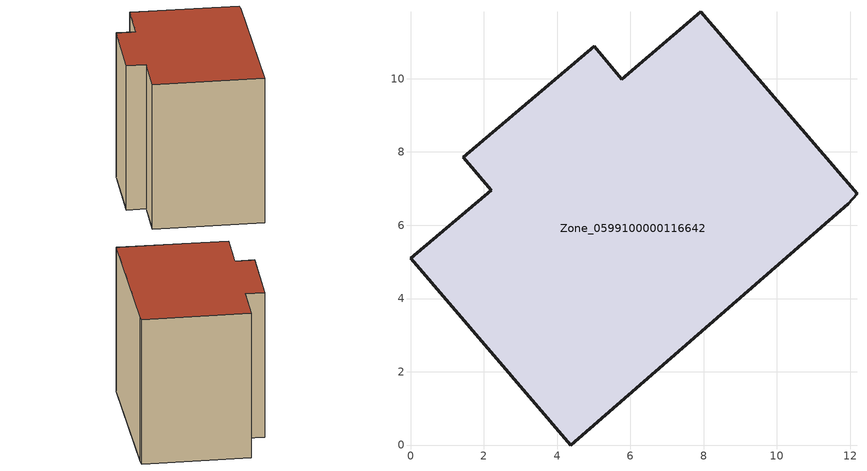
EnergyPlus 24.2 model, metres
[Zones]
Zone_0599100000116642
 floor ground (C_G): 11.95,6.58 4.37,0 0,5.1 2.2,6.96 1.44,7.86 5.02,10.89 5.77,9.99 7.93,11.82 12.19,6.86 z0
 wall outside (C_F): 4.37,0 11.95,6.58 12.19,6.86 7.93,11.82 5.77,9.99 5.02,10.89 1.44,7.86 2.2,6.96 0,5.1 4.37,0 z0:9.41
 roof outside (C_R): 11.95,6.58 12.19,6.86 7.93,11.82 5.77,9.99 5.02,10.89 1.44,7.86 2.2,6.96 0,5.1 4.37,0 z9.41
[BUILDING]
Pand.0599100000116642: North Axis=0; Terrain=City; Loads Convergence Tolerance Value=0.04; Temperature Convergence Tolerance Value=0.4; Solar Distribution=FullExterior; Maximum Number of Warmup Days=25; Minimum Number of Warmup Days=1
[Site:Location]
Rotterdam.The.Hague.AP_ZH_NLD Design_Conditions: Latitude=51.96; Longitude=4.45; Time Zone=1; Elevation=-4.5
[SITE:GROUNDTEMPERATURE:BUILDINGSURFACE]
18, 18, 18, 18, 18, 18, 18, 18, 18, 18, 18, 18
[MATERIAL] Thermal Absorptance=0.9; Solar Absorptance=0.7; Visible Absorptance=0.7
Name | Roughness | Thickness | Conductivity | Density | Specific Heat
G.TI.1946 | MediumSmooth | 0.15 | 1 | 540 | 1210
F.TI.1946 | Rough | 0.3 | 0.857143 | 1920 | 840
R.TI.1946 | MediumRough | 0.2 | 0.1 | 1500 | 1000
[CONSTRUCTION]
C_G: G.TI.1946
C_F: F.TI.1946
C_R: R.TI.1946
[ZONE]
Zone_0599100000116642: Type=1; Multiplier=1; Ceiling Height=Autocalculate; Volume=Autocalculate; Floor Area=autocalculate; Part of Total Floor Area=Yes
[ZONEINFILTRATION:DESIGNFLOWRATE]
Infil_Zone_0599100000116642: Zone or ZoneList or Space or SpaceList=Zone_0599100000116642; Schedule=AlwaysOn; Design Flow Rate Calculation Method=Flow/Area; Flow Rate per Floor Area=0.003; Constant Term Coefficient=1; Temperature Term Coefficient=0; Velocity Term Coefficient=0; Velocity Squared Term Coefficient=0
[HVACTEMPLATE:ZONE:IDEALLOADSAIRSYSTEM]
Zone_0599100000116642: Maximum Heating Supply Air Temperature=50; Minimum Cooling Supply Air Temperature=13; Maximum Heating Supply Air Humidity Ratio=0.0156; Minimum Cooling Supply Air Humidity Ratio=0.0077; Heating Limit=NoLimit; Cooling Limit=NoLimit; Dehumidification Control Type=ConstantSensibleHeatRatio; Cooling Sensible Heat Ratio=0.7; Dehumidification Setpoint=60; Humidification Control Type=None; Humidification Setpoint=30; Outdoor Air Method=None; Outdoor Air Flow Rate per Person=0.00944; Outdoor Air Flow Rate per Zone Floor Area=0; Outdoor Air Flow Rate per Zone=0; Demand Controlled Ventilation Type=None; Outdoor Air Economizer Type=NoEconomizer; Heat Recovery Type=None; Sensible Heat Recovery Effectiveness=0.7; Latent Heat Recovery Effectiveness=0.65
[ZONECONTROL:THERMOSTAT]
ThermostatControl_Zone_0599100000116642: Zone or ZoneList=Zone_0599100000116642; Control Type Schedule=DualSetpointControlType; Control 1=Thermostat_Zone_0599100000116642; Temperature Difference Between Cutout And Setpoint=0
[THERMOSTATSETPOINT:DUALSETPOINT]
Thermostat_Zone_0599100000116642: Heating Setpoint Temperature Schedule=HeatingSetpoint_Zone_0599100000116642; Cooling Setpoint Temperature Schedule=CoolingSetpoint_Zone_0599100000116642
[SCHEDULE:COMPACT]
HeatingSetpoint_Zone_0599100000116642: Through: 12/31, For: AllDays, Until: 24:00, 21
CoolingSetpoint_Zone_0599100000116642: Through: 12/31, For: AllDays, Until: 24:00, 24
DualSetpointControlType: Through: 12/31, For: AllDays, Until: 24:00, 4
AlwaysOn: Through: 12/31, For: AllDays, Until: 24:00, 1
